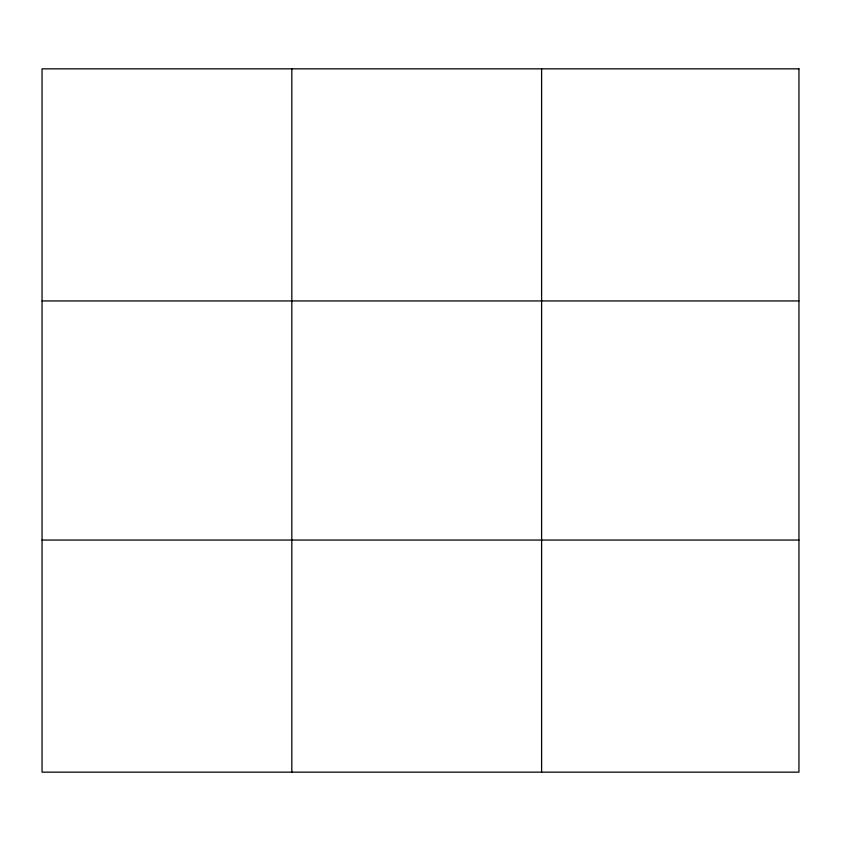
<?xml version="1.0" encoding="UTF-8"?>
<svg xmlns="http://www.w3.org/2000/svg" width="841" height="841" viewBox="0 0 841 841"><rect width="100%" height="100%" fill="white"/><g stroke="black" fill="none" stroke-linecap="round" stroke-linejoin="round"><path stroke-width="1.26" d="M291.827 772.154L291.827 68.846M541.604 772.154L541.604 68.846M42.05 300.941L798.95 300.941M42.05 540.059L798.95 540.059M798.95 68.846L798.95 772.154L42.05 772.154L42.05 68.846L798.95 68.846"/></g></svg>
